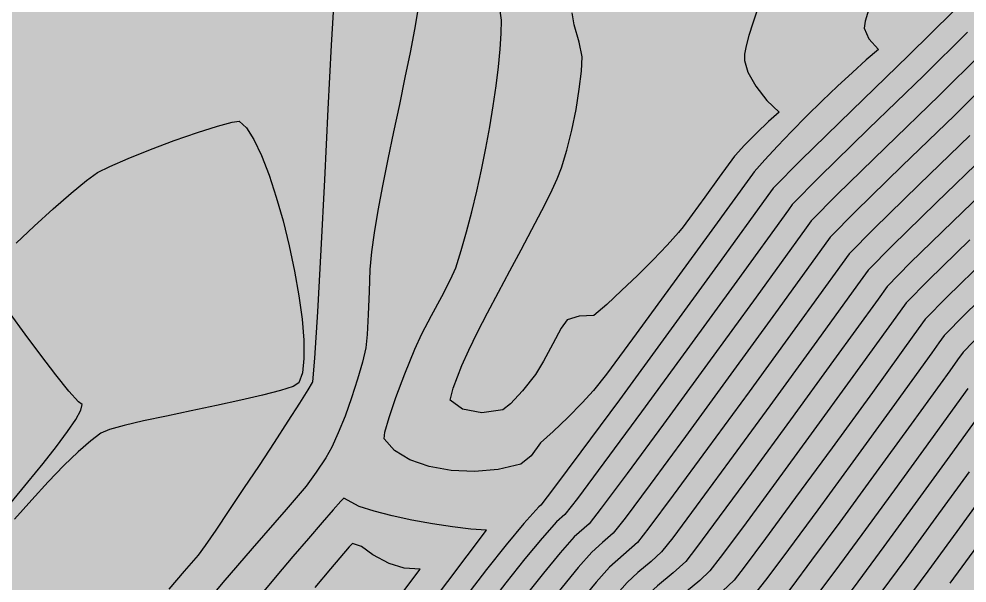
# Model space of a CAD drawing. Header units: millimetres. Extents: x -335 to 64136, y 248 to 109842.
# Drawn here: x -89.95 to -43.39, y 602.95 to 630.67 of the extents above; entities that cross this region are included whole.
import ezdxf

# ---------------------------------------------------------------- set-up
doc = ezdxf.new("R2010")
doc.units = ezdxf.units.MM
doc.header["$MEASUREMENT"] = 0
doc.layers.add('colore lago', color=131, linetype='Continuous')
doc.layers.add('curve livello 5m', color=7, linetype='Continuous')
doc.layers.add('no_plot', color=5, linetype='Continuous', plot=False)

msp = doc.modelspace()

# ---------------------------------------------------------------- hatches: boundary and pattern name
at = {"layer": 'colore lago', "linetype": 'Continuous', "lineweight": 0}
msp.add_hatch(color=256, dxfattribs=at).paths.add_polyline_path([(-26.73371, 576.86851), (-27.30586, 576.27454), (-28.35533, 575.7556), (-28.58868, 576.59704), (-34.21807, 572.19889), (-30.53148, 558.90548), (-31.43052, 558.20307), (-41.18732, 563.7232), (-46.81662, 559.32504), (-45.40271, 558.52504), (-46.96419, 558.52504), (-48.93714, 557.47983), (-49.87211, 556.98452), (-50.64523, 556.57494), (-51.1421, 556.31171), (-51.74525, 555.99218), (-52.2825, 555.20983), (-52.85074, 554.31486), (-53.3022, 553.53849), (-53.54948, 553.02397), (-53.63694, 552.32055), (-53.72318, 551.55359), (-53.90602, 551.03188), (-54.22497, 550.25882), (-54.58434, 549.46631), (-54.84207, 548.99805), (-55.85491, 548.01943), (-57.28507, 546.64493), (-58.09324, 545.85163), (-58.80894, 545.14402), (-59.32647, 544.62705), (-59.54012, 544.40568), (-59.77608, 543.86858), (-60.2396, 543.2605), (-60.9479, 542.43178), (-61.53023, 541.81696), (-61.91661, 541.45747), (-62.79601, 541.08281), (-63.86363, 540.74355), (-64.63227, 540.38776), (-64.91308, 539.94514), (-65.21795, 539.44233), (-65.92872, 538.84553), (-66.83402, 538.20357), (-67.55837, 537.5993), (-67.87962, 537.10368), (-68.14968, 536.6152), (-68.40435, 536.15692), (-68.77119, 535.59333), (-69.30456, 534.80804), (-69.9071, 533.94255), (-70.48144, 533.13836), (-71.16371, 532.22249), (-71.96992, 531.17075), (-72.65822, 530.29865), (-73.40125, 529.39268), (-74.13912, 528.51179), (-74.80092, 527.73881), (-75.31576, 527.15654), (-75.61271, 526.84782), (-76.49509, 526.28644), (-77.21889, 525.79902), (-77.46004, 525.14725), (-78.07824, 523.42433), (-86.41016, 525.11729), (-87.59323, 525.3577), (-86.66466, 530.70549), (-86.11966, 536.21049), (-85.92366, 541.7735), (-86.09065, 547.31649), (-86.61266, 552.86749), (-87.52266, 558.34749), (-88.80066, 563.77149), (-90.39565, 569.09049), (-92.36266, 574.27948), (-94.67265, 579.34549), (-97.28665, 584.23349), (-100.24565, 588.95349), (-103.24065, 593.15749), (-106.63165, 597.31349), (-110.40766, 601.38849), (-113.60965, 604.43649), (-117.43968, 607.72349), (-120.85766, 610.30849), (-125.46066, 613.41649), (-130.27665, 616.21348), (-135.23565, 618.68548), (-140.36965, 620.80949), (-145.63966, 622.60249), (-151.01165, 624.04348), (-156.46066, 625.13849), (-161.95365, 625.86749), (-167.33266, 626.22448), (-172.88967, 626.23349), (-178.45165, 625.88649), (-183.94565, 625.14448), (-189.40265, 624.05949), (-192.61674, 623.19254), (-195.26265, 624.43249), (-196.81963, 628.49598), (-196.22853, 629.22996), (-195.76018, 630.08589), (-195.55509, 630.80699), (-195.76254, 631.56973), (-196.26445, 632.51294), (-196.79267, 633.48696), (-197.07904, 634.34208), (-196.99263, 634.83798), (-196.78555, 635.76246), (-196.19062, 638.04703), (-195.37504, 640.97803), (-194.47488, 644.16127), (-193.62618, 647.20257), (-192.96498, 649.70778), (-192.79854, 650.45211), (-192.61456, 651.31606), (-192.49413, 651.82661), (-192.19694, 652.44128), (-191.8245, 653.19788), (-191.33542, 654.33903), (-190.77337, 655.71956), (-190.17104, 657.23426), (-189.56109, 658.77796), (-188.97623, 660.24546), (-188.44912, 661.53159), (-188.01245, 662.53115), (-187.6845, 663.18801), (-187.02891, 664.22677), (-185.33049, 667.16673), (-183.31352, 670.32618), (-182.01501, 672.3005), (6.94187, 672.3005), (24.51942, 640.41892), (22.35258, 637.79302), (19.43992, 633.90845), (16.56166, 629.21652), (13.26785, 624.19701), (9.6617, 619.3413), (7.51188, 615.31799), (2.55244, 608.88901), (2.0328, 607.77608), (1.51316, 606.66316), (1.18443, 607.56056), (0.67902, 608.9403), (-4.57797, 604.10318), (0.16695, 591.14975), (-0.67262, 590.37724), (-10.84219, 595.09389), (-16.09919, 590.25677), (-12.89175, 588.76916), (-13.38813, 587.69007), (-13.6595, 587.40962), (-14.15258, 586.78781), (-14.71984, 586.01012), (-15.32596, 585.1479), (-15.93559, 584.27252), (-16.51337, 583.45533), (-17.02397, 582.76771), (-17.43204, 582.28102), (-17.97069, 581.83978), (-18.69237, 581.25458), (-19.31937, 580.70789), (-20.03851, 580.07211), (-20.42828, 579.73967), (-21.07226, 579.43865), (-21.91495, 579.14058), (-23.82435, 578.54217), (-24.70498, 578.23628), (-25.41219, 577.92223)])

# ---------------------------------------------------------------- linework, layer by layer
at = {"layer": 'curve livello 5m', "color": 2, "flags": 128}
for points in [[(-42.67588, 628.97539), (-44.7627, 626.91048), (-47.39588, 624.35379), (-49.76191, 622.05062), (-51.04728, 620.74626), (-51.04728, 620.74626), (-51.28297, 620.41387), (-53.7487, 617.00386), (-56.13682, 613.71848), (-58.2992, 610.7598), (-60.08766, 608.32989), (-61.35405, 606.63083), (-61.95023, 605.86468), (-61.95023, 605.86468), (-62.6806, 605.21675), (-63.37272, 604.43165), (-64.19156, 603.44462), (-65.10411, 602.29951), (-66.07739, 601.04015), (-67.07839, 599.71038), (-67.46896, 599.17836)], [(-43.25736, 619.80934), (-45.28377, 617.83676), (-46.38465, 616.71963), (-46.38465, 616.71963), (-46.87962, 616.02156), (-48.9915, 613.1009), (-51.03692, 610.28699), (-52.88898, 607.7529), (-54.42079, 605.67169), (-55.50545, 604.21645), (-56.01607, 603.56025), (-56.01607, 603.56025), (-56.51963, 603.08291), (-57.17026, 602.53514), (-57.82456, 601.98473), (-58.33907, 601.49947), (-58.33907, 601.49947), (-58.93184, 600.82708), (-59.63313, 599.98174), (-60.27335, 599.17836)], [(-42.47626, 611.62924), (-44.2343, 609.19794), (-45.93701, 606.8555), (-47.47876, 604.74599), (-48.75392, 603.01349), (-49.65685, 601.80207)]]:
    msp.add_lwpolyline(points, dxfattribs=at)
at = {"layer": 'no_plot', "flags": 128}
for points in [[(-82.57268, 602.65853), (-81.81556, 603.53238), (-81.13232, 604.32302), (-80.78565, 604.80534), (-80.26621, 605.55901), (-79.62102, 606.51277), (-78.89711, 607.59538), (-78.1415, 608.73556), (-77.40123, 609.86207), (-76.72331, 610.90364), (-76.15478, 611.78902), (-75.74266, 612.44694), (-75.53397, 612.80615), (-75.52078, 612.84483), (-75.409, 614.00322), (-75.26692, 616.28343), (-75.10471, 619.32341), (-74.93251, 622.76112), (-74.76049, 626.23452), (-74.5988, 629.38159), (-74.45761, 631.84028)], [(-48.23368, 631.10871), (-48.39971, 630.56844), (-48.4461, 630.2233), (-48.4461, 630.2233), (-48.2099, 629.69907), (-47.73791, 629.1654), (-48.33868, 628.65386), (-49.01754, 628.0458), (-49.74935, 627.36593), (-50.50898, 626.63897), (-51.2713, 625.8896), (-52.01118, 625.14254), (-52.70349, 624.42249), (-53.3231, 623.75416), (-53.84486, 623.16225), (-53.92498, 623.04925), (-56.04828, 620.11454), (-58.07713, 617.32801), (-59.82433, 614.94498), (-61.10269, 613.22078), (-61.725, 612.41073), (-62.28649, 611.80086), (-62.98964, 611.09078), (-63.71225, 610.4005), (-64.33211, 609.85006), (-64.78747, 609.19851), (-65.29668, 608.80146), (-65.29668, 608.80146), (-66.41234, 608.53058), (-67.57375, 608.42719), (-68.72216, 608.48042), (-69.79885, 608.67943), (-70.7451, 609.01337), (-71.50217, 609.47136), (-72.01133, 610.04257), (-72.01133, 610.04257), (-71.97628, 610.37325), (-71.77253, 611.0854), (-71.43613, 612.0732), (-71.00312, 613.23081), (-70.50954, 614.45239), (-70.50954, 614.45239), (-70.15568, 615.19785), (-69.68012, 616.10408), (-69.17988, 617.03717), (-68.75202, 617.86323), (-68.49356, 618.44836), (-68.49356, 618.44836), (-68.22563, 619.29174), (-67.96239, 620.21136), (-67.7069, 621.1906), (-67.46223, 622.21288), (-67.23144, 623.26157), (-67.01758, 624.32007), (-66.82371, 625.37178), (-66.65291, 626.40009), (-66.50822, 627.3884), (-66.39272, 628.3201), (-66.30945, 629.17858), (-66.26149, 629.94724), (-66.25189, 630.60946), (-66.3887, 631.5217)], [(-70.35178, 631.11236), (-70.52078, 630.14596), (-70.73769, 629.0236), (-70.98954, 627.78531), (-71.26333, 626.47113), (-71.54608, 625.12108), (-71.8248, 623.77519), (-72.08649, 622.4735), (-72.31818, 621.25603), (-72.50687, 620.16282), (-72.63958, 619.23389), (-72.70841, 618.362), (-72.75494, 617.27605), (-72.79421, 616.15398), (-72.84126, 615.17374), (-72.91113, 614.51328), (-73.07728, 613.80663), (-73.31874, 612.96707), (-73.6124, 612.06236), (-73.93515, 611.16025), (-74.26387, 610.32851), (-74.57545, 609.63488), (-74.87913, 609.11442), (-75.35024, 608.40056), (-75.84744, 607.70744), (-76.81931, 606.56856), (-78.49336, 604.65197), (-79.9306, 602.98888), (-80.56278, 602.22293)], [(-44.06029, 631.05852), (-46.26692, 628.87505), (-49.05128, 626.17157), (-51.55316, 623.73617), (-52.91234, 622.35692), (-52.91234, 622.35692), (-53.04431, 622.17079), (-55.65158, 618.56504), (-58.17679, 615.09108), (-60.46328, 611.96256), (-62.35441, 609.39317), (-63.6935, 607.59658), (-64.32389, 606.78645), (-64.41722, 606.70366), (-65.14907, 605.87348), (-66.01493, 604.82978), (-66.97989, 603.61891), (-68.00905, 602.28724), (-69.06752, 600.88112), (-70.12042, 599.4469), (-70.31242, 599.17836)], [(-53.67451, 631.14725), (-53.91638, 630.46414), (-54.10562, 629.86396), (-54.23908, 629.3535), (-54.31357, 628.93957), (-54.32594, 628.62893), (-54.32594, 628.62893), (-54.15274, 628.06114), (-53.75799, 627.36844), (-53.22151, 626.67006), (-52.62311, 626.08524), (-53.13765, 625.63236), (-53.73552, 625.06229), (-54.31577, 624.47427), (-54.77739, 623.96757), (-54.80565, 623.92771), (-55.55466, 622.89247), (-56.27036, 621.9095), (-56.8867, 621.06887), (-57.33765, 620.46064), (-57.55717, 620.17489), (-58.11924, 619.5539), (-58.81055, 618.83354), (-59.57337, 618.07052), (-60.34998, 617.32153), (-61.08265, 616.64328), (-61.71365, 616.09247), (-62.43542, 616.07108), (-63.02434, 615.88225), (-63.02434, 615.88225), (-63.31521, 615.47375), (-63.7312, 614.70549), (-64.18444, 613.85332), (-64.58704, 613.19312), (-64.58704, 613.19312), (-65.21424, 612.4057), (-65.80451, 611.76401), (-66.18076, 611.46055), (-66.18076, 611.46055), (-67.21151, 611.31609), (-68.17366, 611.49393), (-68.77856, 611.94072), (-68.77856, 611.94072), (-68.62664, 612.52449), (-68.19754, 613.64681), (-68.19754, 613.64681), (-67.85832, 614.4012), (-67.4314, 615.27299), (-66.93893, 616.23163), (-66.40306, 617.24655), (-65.84595, 618.28719), (-65.28974, 619.32299), (-64.75658, 620.32337), (-64.26862, 621.25777), (-63.84802, 622.09564), (-63.51692, 622.80639), (-63.29746, 623.35948), (-63.29746, 623.35948), (-63.04043, 624.21983), (-62.80075, 625.19964), (-62.59236, 626.22332), (-62.4292, 627.21529), (-62.3252, 628.09996), (-62.29429, 628.80175), (-62.44047, 629.53491), (-62.68659, 630.37251), (-62.77392, 630.97291)], [(-43.36808, 630.01695), (-45.51481, 627.89276), (-48.22358, 625.26268), (-50.65753, 622.8934), (-51.97981, 621.55159), (-51.97981, 621.55159), (-52.16364, 621.29233), (-54.70014, 617.78445), (-57.1568, 614.40478), (-59.38124, 611.36118), (-61.22103, 608.86153), (-62.52377, 607.1137), (-63.13706, 606.32556), (-63.54891, 605.9602), (-64.2609, 605.15256), (-65.10324, 604.1372), (-66.042, 602.95921), (-67.04322, 601.6637), (-68.07296, 600.29575), (-68.89325, 599.17836)], [(-41.98367, 627.93382), (-44.01059, 625.92819), (-46.56817, 623.4449), (-48.86628, 621.20785), (-50.11476, 619.94094), (-50.11476, 619.94094), (-50.4023, 619.5354), (-52.79726, 616.22327), (-55.11684, 613.03218), (-57.21715, 610.15842), (-58.95428, 607.79825), (-60.18433, 606.14795), (-60.76339, 605.40379), (-60.76339, 605.40379), (-61.28455, 604.94092), (-61.8123, 604.47329), (-62.48454, 603.71073), (-63.27987, 602.75205), (-64.16623, 601.63981), (-65.11156, 600.41661), (-66.04367, 599.17836)], [(-90.07899, 619.65523), (-89.19822, 620.48804), (-88.26971, 621.33376), (-87.38287, 622.10945), (-86.6271, 622.73216), (-86.09179, 623.11896), (-86.09179, 623.11896), (-85.4914, 623.42544), (-84.58596, 623.81716), (-83.48955, 624.25275), (-82.31629, 624.69084), (-81.18028, 625.09005), (-80.19563, 625.40902), (-79.47644, 625.60636), (-79.13682, 625.64071), (-79.13682, 625.64071), (-78.77995, 625.31419), (-78.40965, 624.73927), (-78.03494, 623.95532), (-77.66482, 623.00166), (-77.30827, 621.91765), (-76.97432, 620.74263), (-76.67195, 619.51595), (-76.41018, 618.27696), (-76.198, 617.06499), (-76.04442, 615.9194), (-75.95844, 614.87953), (-75.94905, 613.98473), (-76.02527, 613.27434), (-76.1961, 612.78772), (-76.48241, 612.61303), (-77.10196, 612.40744), (-77.98351, 612.17797), (-79.05579, 611.93162), (-80.24756, 611.6754), (-81.48756, 611.41634), (-82.70455, 611.16143), (-83.82727, 610.91769), (-84.78447, 610.69213), (-85.5049, 610.49177), (-85.9173, 610.32361), (-86.42431, 609.94815), (-87.03809, 609.40852), (-87.73865, 608.72927), (-88.50602, 607.93493), (-89.32024, 607.05004), (-90.16133, 606.09914)], [(-43.25848, 624.9459), (-45.74047, 622.53601), (-47.97065, 620.36508), (-49.18223, 619.13561), (-49.18223, 619.13561), (-49.52163, 618.65694), (-51.84582, 615.44268), (-54.09686, 612.34588), (-56.13511, 609.55704), (-57.82091, 607.26661), (-59.01461, 605.66508), (-59.57656, 604.94291), (-59.57656, 604.94291), (-60.25598, 604.33948), (-60.94399, 603.72984), (-60.94399, 603.72984), (-61.59637, 602.98982), (-62.36819, 602.05947), (-63.22834, 600.98011), (-64.14573, 599.79307), (-64.60846, 599.17836)], [(-42.50637, 623.96362), (-44.91277, 621.62712), (-47.07502, 619.52231), (-48.2497, 618.33028), (-48.2497, 618.33028), (-48.64096, 617.77848), (-50.89438, 614.66208), (-53.07688, 611.65959), (-55.05307, 608.95566), (-56.68754, 606.73497), (-57.84489, 605.1822), (-58.38973, 604.48202), (-58.38973, 604.48202), (-58.90588, 604.00632), (-59.55011, 603.46889), (-60.07569, 602.98638), (-60.07569, 602.98638), (-60.70819, 602.26891), (-61.4565, 601.36689), (-62.29046, 600.32041), (-63.17307, 599.17836)], [(-41.75425, 622.98133), (-44.08506, 620.71823), (-46.1794, 618.67953), (-47.31718, 617.52496), (-47.31718, 617.52496), (-47.76029, 616.90002), (-49.94294, 613.88149), (-52.0569, 610.97329), (-53.97102, 608.35428), (-55.55416, 606.20333), (-56.67517, 604.69933), (-57.2029, 604.02113), (-57.2029, 604.02113), (-57.81656, 603.45556), (-58.58251, 602.8166), (-59.20738, 602.24293), (-59.82001, 601.54799), (-60.54481, 600.67432), (-61.35257, 599.66071), (-61.72535, 599.17836)], [(-42.42965, 618.90045), (-44.38814, 616.99399), (-45.45212, 615.9143), (-45.45212, 615.9143), (-45.99895, 615.14309), (-48.04006, 612.32031), (-50.01694, 609.60069), (-51.80694, 607.15152), (-53.28741, 605.14005), (-54.33573, 603.73358), (-54.82924, 603.09936), (-54.82924, 603.09936), (-55.40184, 602.55658), (-56.14169, 601.93369), (-56.8857, 601.30781), (-57.47077, 600.75602), (-57.47077, 600.75602), (-58.04366, 600.10616), (-58.72144, 599.28916), (-58.80974, 599.17836)], [(-41.60195, 617.99156), (-43.49252, 616.15122), (-44.5196, 615.10897), (-44.5196, 615.10897), (-44.77254, 614.75334), (-45.11827, 614.26463), (-45.11827, 614.26463), (-47.08862, 611.53972), (-48.99696, 608.9144), (-50.72489, 606.55013), (-52.15404, 604.60841), (-53.16601, 603.2507), (-53.6424, 602.63848), (-53.6424, 602.63848), (-54.28406, 602.03024), (-55.11312, 601.33225), (-55.94685, 600.63089), (-56.60246, 600.01257), (-56.60246, 600.01257), (-57.15548, 599.38525), (-57.32711, 599.17836)], [(-90.32083, 606.91843), (-89.50539, 607.90522), (-88.75917, 608.82715), (-88.10429, 609.6633), (-87.56287, 610.3927), (-87.15705, 610.99442), (-86.90895, 611.44751), (-86.84069, 611.73102), (-86.84069, 611.73102), (-87.02886, 611.86438), (-87.49197, 612.38231), (-88.13195, 613.17707), (-88.8748, 614.14696), (-89.64646, 615.19028), (-90.37293, 616.20531)], [(-42.59689, 615.30845), (-43.58707, 614.30365), (-43.58707, 614.30365), (-43.86193, 613.91721), (-44.2376, 613.38617), (-44.2376, 613.38617), (-46.13718, 610.75913), (-47.97697, 608.2281), (-49.64285, 605.94875), (-51.02067, 604.07677), (-51.99629, 602.76783), (-52.45557, 602.17759), (-52.45557, 602.17759), (-53.00105, 601.64966), (-53.70529, 601.04585), (-54.46465, 600.41516), (-55.17548, 599.80658), (-55.73415, 599.26911), (-55.73415, 599.26911), (-55.81415, 599.17836)], [(-43.35693, 612.50771), (-45.18574, 609.97854), (-46.95699, 607.5418), (-48.56081, 605.34737), (-49.88729, 603.54513), (-50.82657, 602.28495), (-51.26874, 601.7167), (-51.26874, 601.7167), (-51.86721, 601.13748), (-52.63987, 600.47501), (-53.473, 599.78304), (-54.2529, 599.11534), (-54.70121, 598.68404)], [(-43.28286, 608.41735), (-44.91703, 606.1692), (-46.39672, 604.14461), (-47.62054, 602.48185)], [(-42.33142, 607.63676), (-43.89705, 605.48291), (-45.31468, 603.54323), (-46.48717, 601.95021)], [(-71.78757, 599.17836), (-66.98291, 605.55846), (-67.75759, 605.60809), (-68.66362, 605.71338), (-69.6462, 605.8642), (-70.65057, 606.05037), (-71.62193, 606.26175), (-72.5055, 606.48817), (-73.2465, 606.7195), (-73.2465, 606.7195), (-73.99512, 607.12514), (-74.14527, 606.97162), (-74.51591, 606.55531), (-75.0613, 605.92905), (-75.73569, 605.14571), (-76.49334, 604.25816), (-77.28852, 603.31924), (-77.28852, 603.31924), (-78.32987, 602.05753)], [(-71.59134, 601.85212), (-70.25206, 603.63055), (-71.02426, 603.68111), (-71.76329, 603.91068), (-71.76329, 603.91068), (-72.57392, 604.33643), (-73.13194, 604.74851), (-73.57229, 604.89089), (-73.57229, 604.89089), (-73.73069, 604.73133), (-74.64644, 603.64959), (-74.64644, 603.64959), (-75.41482, 602.73206)], [(-42.87707, 604.79661), (-44.23263, 602.94185)]]:
    msp.add_lwpolyline(points, dxfattribs=at)

doc.saveas('drawing.dxf')
